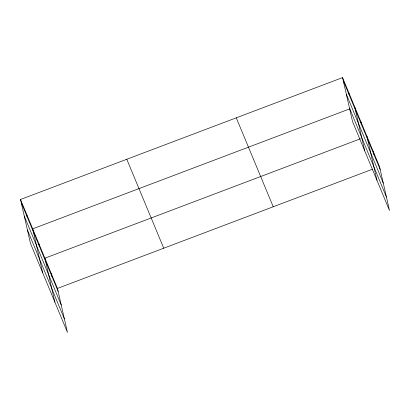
<?xml version="1.0" encoding="UTF-8"?>
<svg xmlns="http://www.w3.org/2000/svg" width="410" height="410" viewBox="0 0 410 410"><rect width="100%" height="100%" fill="white"/><g stroke="black" fill="none" stroke-linecap="round" stroke-linejoin="round"><path stroke-width="0.61" d="M20.5 199.48L57.461 288.425L67.45 332.392L30.489 243.448L20.5 199.48L342.55 77.608L379.511 166.552L389.5 210.52L352.538 121.575L342.55 77.608M350.022 108.747L32.697 228.831L42.686 272.799M360.452 138.77L44.895 258.182L54.884 302.155M57.461 288.425L372.423 169.233M343.242 80.647L380.203 169.591M346.312 94.151L383.268 183.101M349.474 108.071L386.43 197.015M236.273 117.824L273.234 206.768M126.777 159.259L163.739 248.204M21.192 202.519L58.153 291.464M24.262 216.024L61.218 304.973M27.419 229.943L64.38 318.888M373.228 151.434L373.92 154.473M366.945 136.31L376.933 180.282M360.846 121.632L361.538 124.676M354.747 106.959L364.736 150.926M348.649 92.281L349.34 95.325M51.178 273.301L51.87 276.345M38.796 243.504L39.488 246.548M26.599 214.153L27.291 217.197"/></g></svg>
